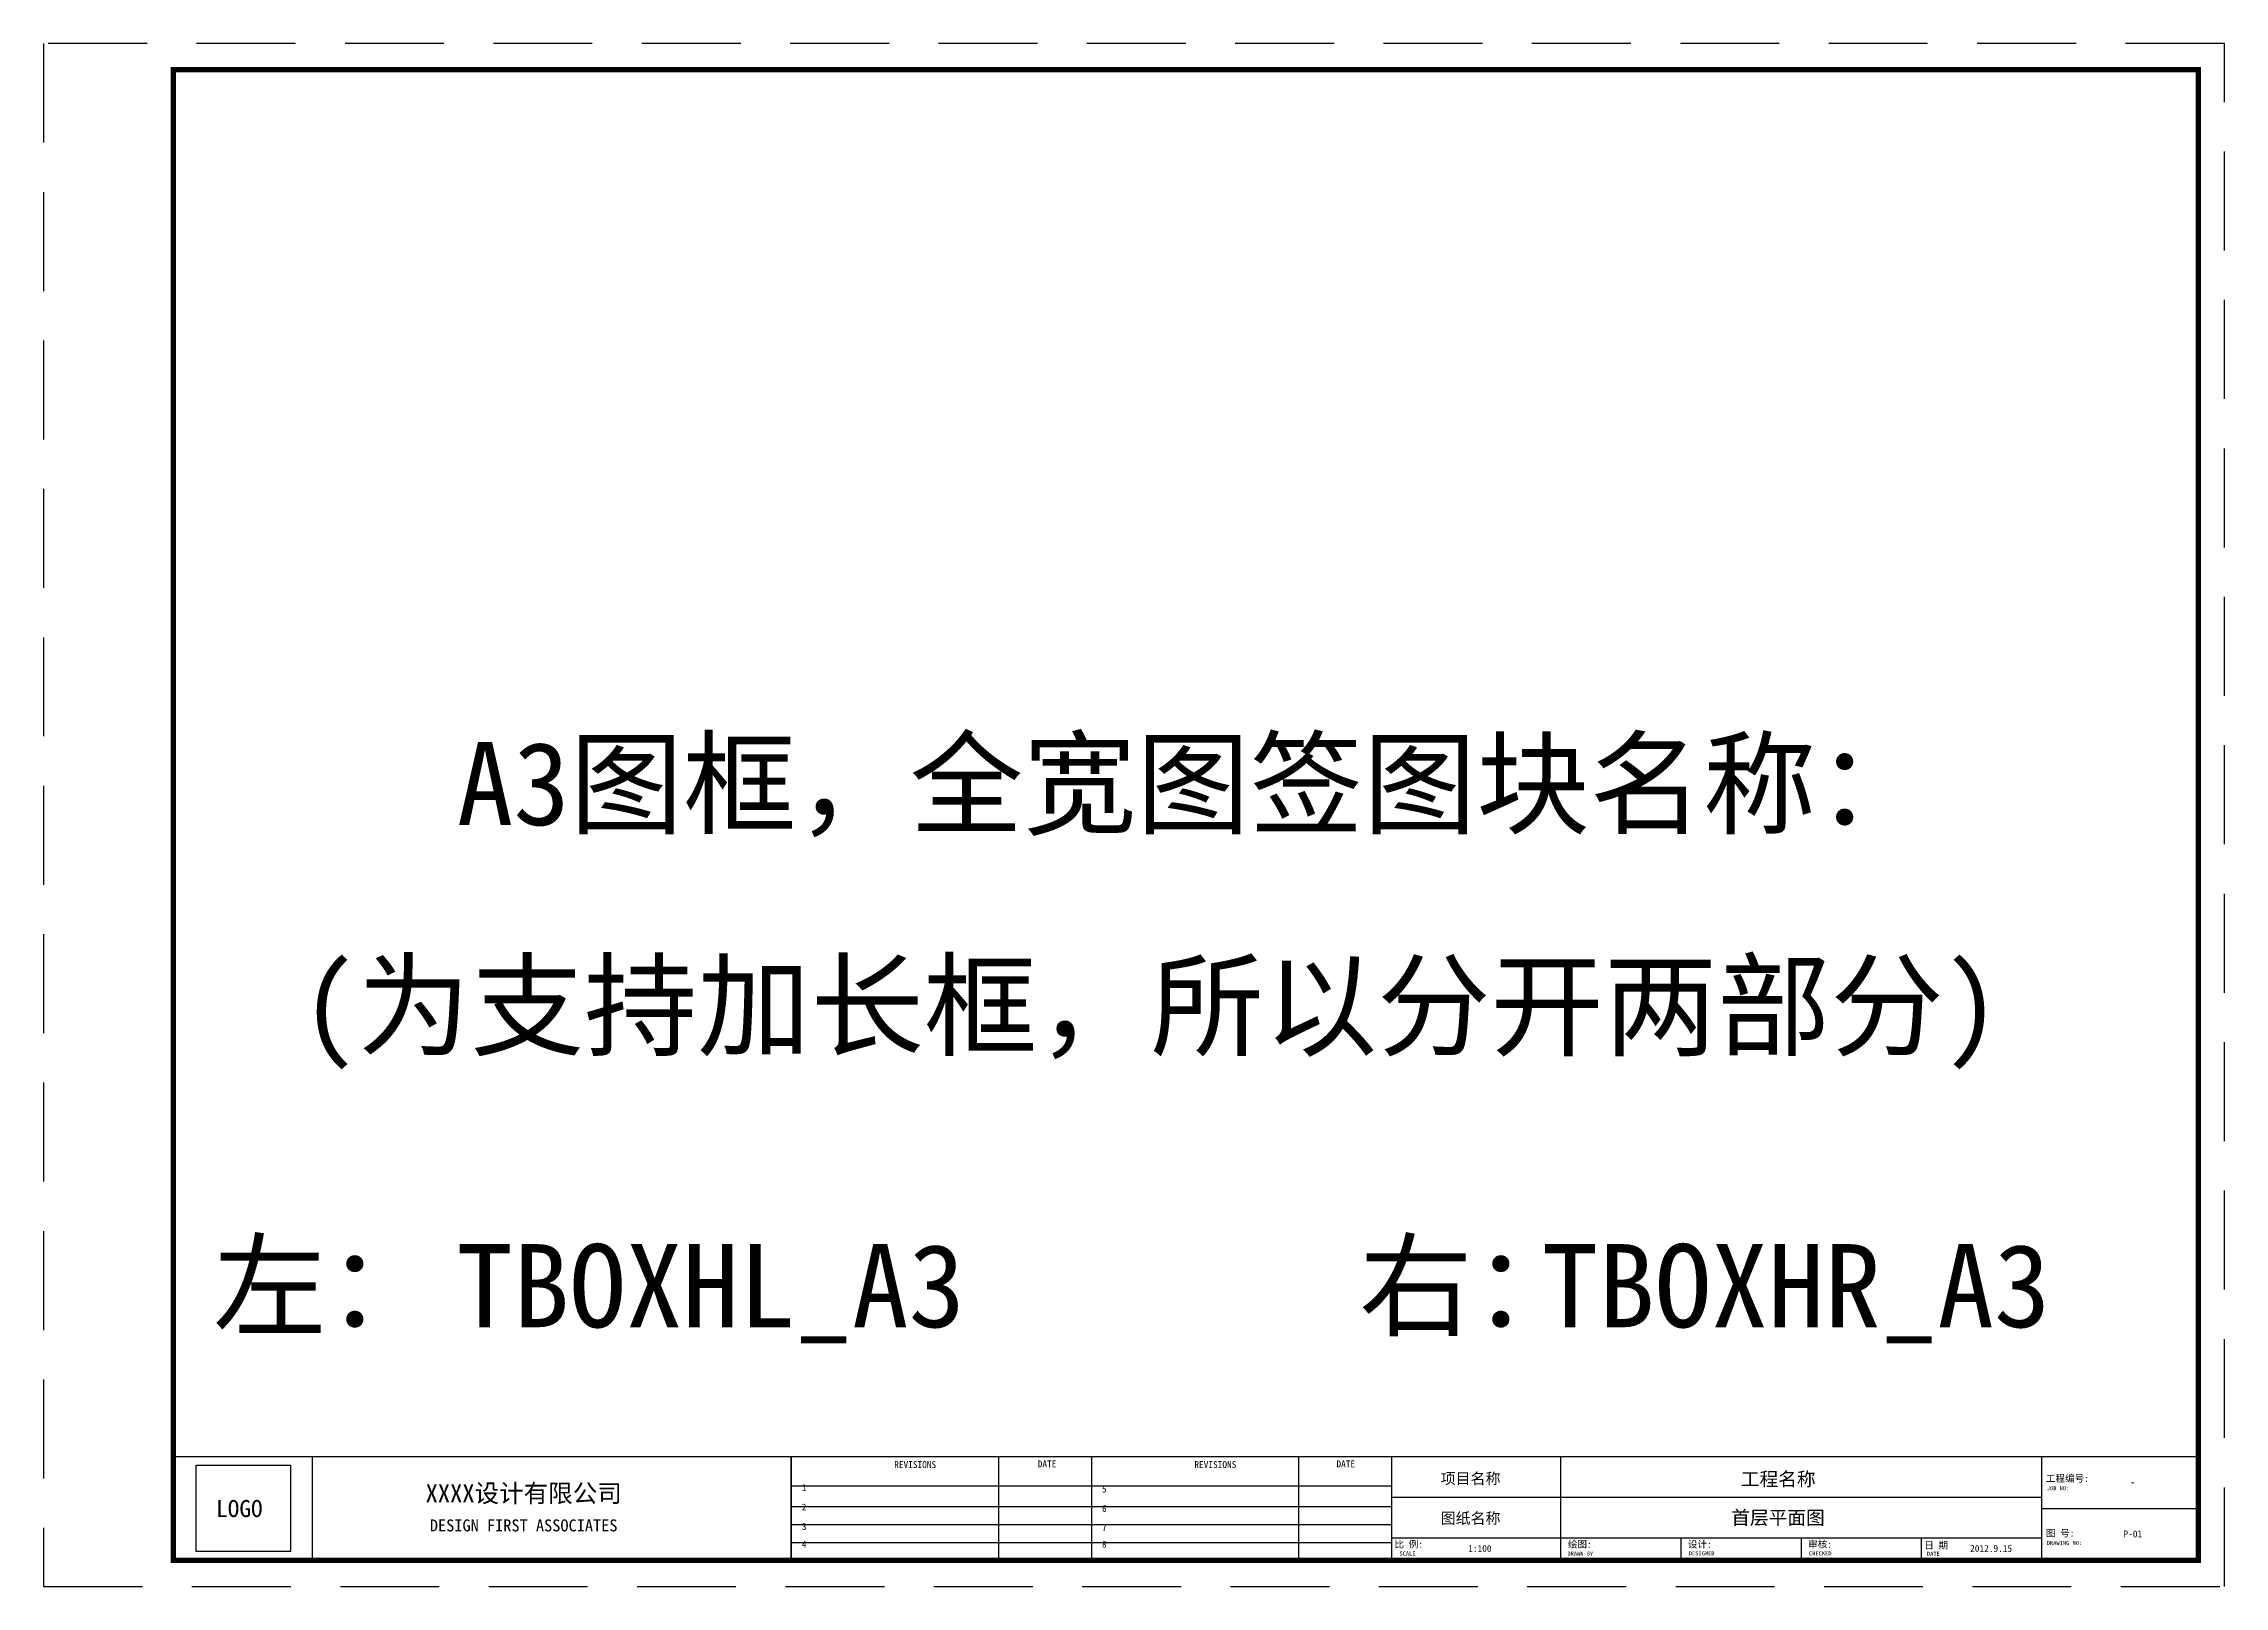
# Model space of a CAD drawing. Extents: x -204 to 3828, y -964 to 1531.
# Drawn here: x 198.9 to 618.9, y -963.6 to -666.6 of the extents above; entities that cross this region are included whole.
import ezdxf
from ezdxf.enums import TextEntityAlignment as Align

# ---------------------------------------------------------------- set-up
doc = ezdxf.new("R2010")
doc.units = 0
doc.linetypes.add('HIDDEN', pattern=[9.525, 6.35, -3.175])
doc.layers.get('0').update_dxf_attribs({"linetype": 'CONTINUOUS'})
doc.styles.add('SIMSUN', font='')
doc.styles.get("Standard").update_dxf_attribs({"font": ''})
doc.styles.get('SIMSUN').set_extended_font_data('SimSun')
doc.styles.get('STANDARD').set_extended_font_data('SimSun')

# ---------------------------------------------------------------- blocks, each defined once
blk = doc.blocks.new('TBOXHR_A3')
for p, q in [((-271, 20), (-271, 0)), ((-271, 20), (0, 20)), ((-231.1, 20), (-231.1, 0)), ((-213.19, 20), (-213.19, 0)), ((-173.29, 20), (-173.29, 0)), ((-155.38, 20), (-155.38, 0)), ((-122.85, 20), (-122.85, 0)), ((-30.2, 20), (-30.2, 0)), ((0, 20), (0, 0)), ((-271, 14.35), (-155.38, 14.35)), ((-271, 10.39), (-155.38, 10.39)), ((-155.38, 12.17), (-30.2, 12.17)), ((-30.2, 10), (0, 10)), ((-271, 6.93), (-155.38, 6.93)), ((-155.38, 4.35), (-30.2, 4.35)), ((-99.69, 4.35), (-99.69, 0)), ((-76.53, 4.35), (-76.53, 0)), ((-53.37, 4.35), (-53.37, 0)), ((-271, 3.46), (-155.38, 3.46))]:
    blk.add_line(p, q)
blk.add_lwpolyline([(0, 0), (-271, 0)])
at = {"linetype": 'CONTINUOUS', "style": 'SIMSUN'}
for s, p in [('REVISIONS', (-243.1, 17.79)), ('DATE', (-219.94, 17.92)), ('REVISIONS', (-185.29, 17.79)), ('DATE', (-162.42, 17.93))]:
    blk.add_text(s, height=1.32, dxfattribs=at).set_placement(p, align=Align.RIGHT)
for s, height, p in [('项目名称', 2.112, (-145.94, 14.71)), ('工程编号:', 1.32, (-29.38, 15.13)), ('JOB NO:', 0.792, (-29.21, 13.51)), ('图纸名称', 2.112, (-145.94, 7.07)), ('图 号:', 1.32, (-29.38, 4.59)), ('比 例:', 1.32, (-154.83, 2.45)), ('SCALE', 0.792, (-153.88, 0.93)), ('DRAWN BY', 0.792, (-121.52, 0.92)), ('绘图:', 1.32, (-121.45, 2.45)), ('设计:', 1.32, (-98.33, 2.45)), ('DESIGNED', 0.792, (-98.16, 0.97)), ('审核:', 1.32, (-75.17, 2.45)), ('CHECKED', 0.792, (-75, 0.97)), ('日 期', 1.32, (-52.81, 2.26)), ('DATE', 0.792, (-52.29, 0.88)), ('DRAWING NO:', 0.792, (-29.21, 2.97))]:
    blk.add_text(s, height=height, dxfattribs=at).set_placement(p)
at = {"style": 'SIMSUN'}
for s, p in [('1', (-268.07, 13.34)), ('5', (-210.26, 13.08)), ('2', (-268.07, 9.61)), ('6', (-210.26, 9.35)), ('3', (-268.07, 5.89)), ('7', (-210.26, 5.65)), ('4', (-268.07, 2.43)), ('8', (-210.26, 2.46))]:
    blk.add_text(s, height=1.32, dxfattribs=at).set_placement(p, align=Align.RIGHT)
at = {"color": 2, "style": 'SIMSUN'}
for tag, height, p in [('工程名称', 2.64, (-80.92, 15.71)), ('工程编号', 1.32, (-12.63, 15.09)), ('图纸名称', 2.64, (-80.96, 8.28)), ('图号', 1.32, (-12.63, 5.09)), ('比例', 1.32, (-138.38, 2.29)), ('日期', 1.32, (-39.92, 2.29))]:
    blk.add_attdef(tag, text='', height=height, dxfattribs=at).set_placement(p, align=Align.MIDDLE)
blk = doc.blocks.new('TBOXHL_A3')
for p, q in [((0, 0), (0, 20)), ((0, 20), (119, 20)), ((26.74, 20), (26.74, 0)), ((119, 0), (119, 20)), ((119, 0), (0, 0))]:
    blk.add_line(p, q)
at = {"ltscale": 80}
for p, q in [((4.37, 18.31), (22.53, 18.31)), ((4.37, 1.69), (4.37, 18.31)), ((22.53, 18.31), (22.53, 1.69)), ((22.53, 1.69), (4.37, 1.69))]:
    blk.add_line(p, q, dxfattribs=at)
at = {"linetype": 'CONTINUOUS', "style": 'SIMSUN'}
for s, height, p in [('XXXX设计有限公司', 3.465, (67.46, 12.99)), ('DESIGN FIRST ASSOCIATES', 2.31, (67.46, 6.74))]:
    blk.add_text(s, height=height, dxfattribs=at).set_placement(p, align=Align.MIDDLE)
blk.add_text('LOGO', height=3.3, dxfattribs=at).set_placement((8.21, 8.34))

msp = doc.modelspace()

# ---------------------------------------------------------------- linework, layer by layer
at = {"color": 8, "linetype": 'HIDDEN', "ltscale": 3}
msp.add_lwpolyline([(198.85, -963.64), (618.85, -963.64), (618.85, -666.64), (198.85, -666.64)], close=True, dxfattribs=at)
at = {"color": 8, "linetype": 'HIDDEN', "ltscale": 3, "const_width": 1}
msp.add_lwpolyline([(223.85, -958.64), (613.85, -958.64), (613.85, -671.64), (223.85, -671.64)], close=True, dxfattribs=at)

# ---------------------------------------------------------------- block references
msp.add_blockref('TBOXHL_A3', (223.85, -958.64))
msp.add_blockref('TBOXHR_A3', (613.85, -958.64)).add_auto_attribs({'比例': '1:100', '工程名称': '工程名称', '图纸名称': '首层平面图', '日期': '2012.9.15', '工程编号': '-', '图号': 'P-01'})

# ---------------------------------------------------------------- texts
at = {"color": 6}
for s, p in [('A3图框，全宽图签图块名称：', (278.43, -817.09)), ('(为支持加长框，所以分开两部分)', (248.39, -859.82)), ('左：', (231.51, -913.75)), ('TBOXHL_A3', (278.35, -913.75)), ('右：', (452.23, -913.75)), ('TBOXHR_A3', (487.39, -913.75))]:
    msp.add_text(s, height=16, dxfattribs=at).set_placement(p)

doc.saveas('drawing.dxf')
